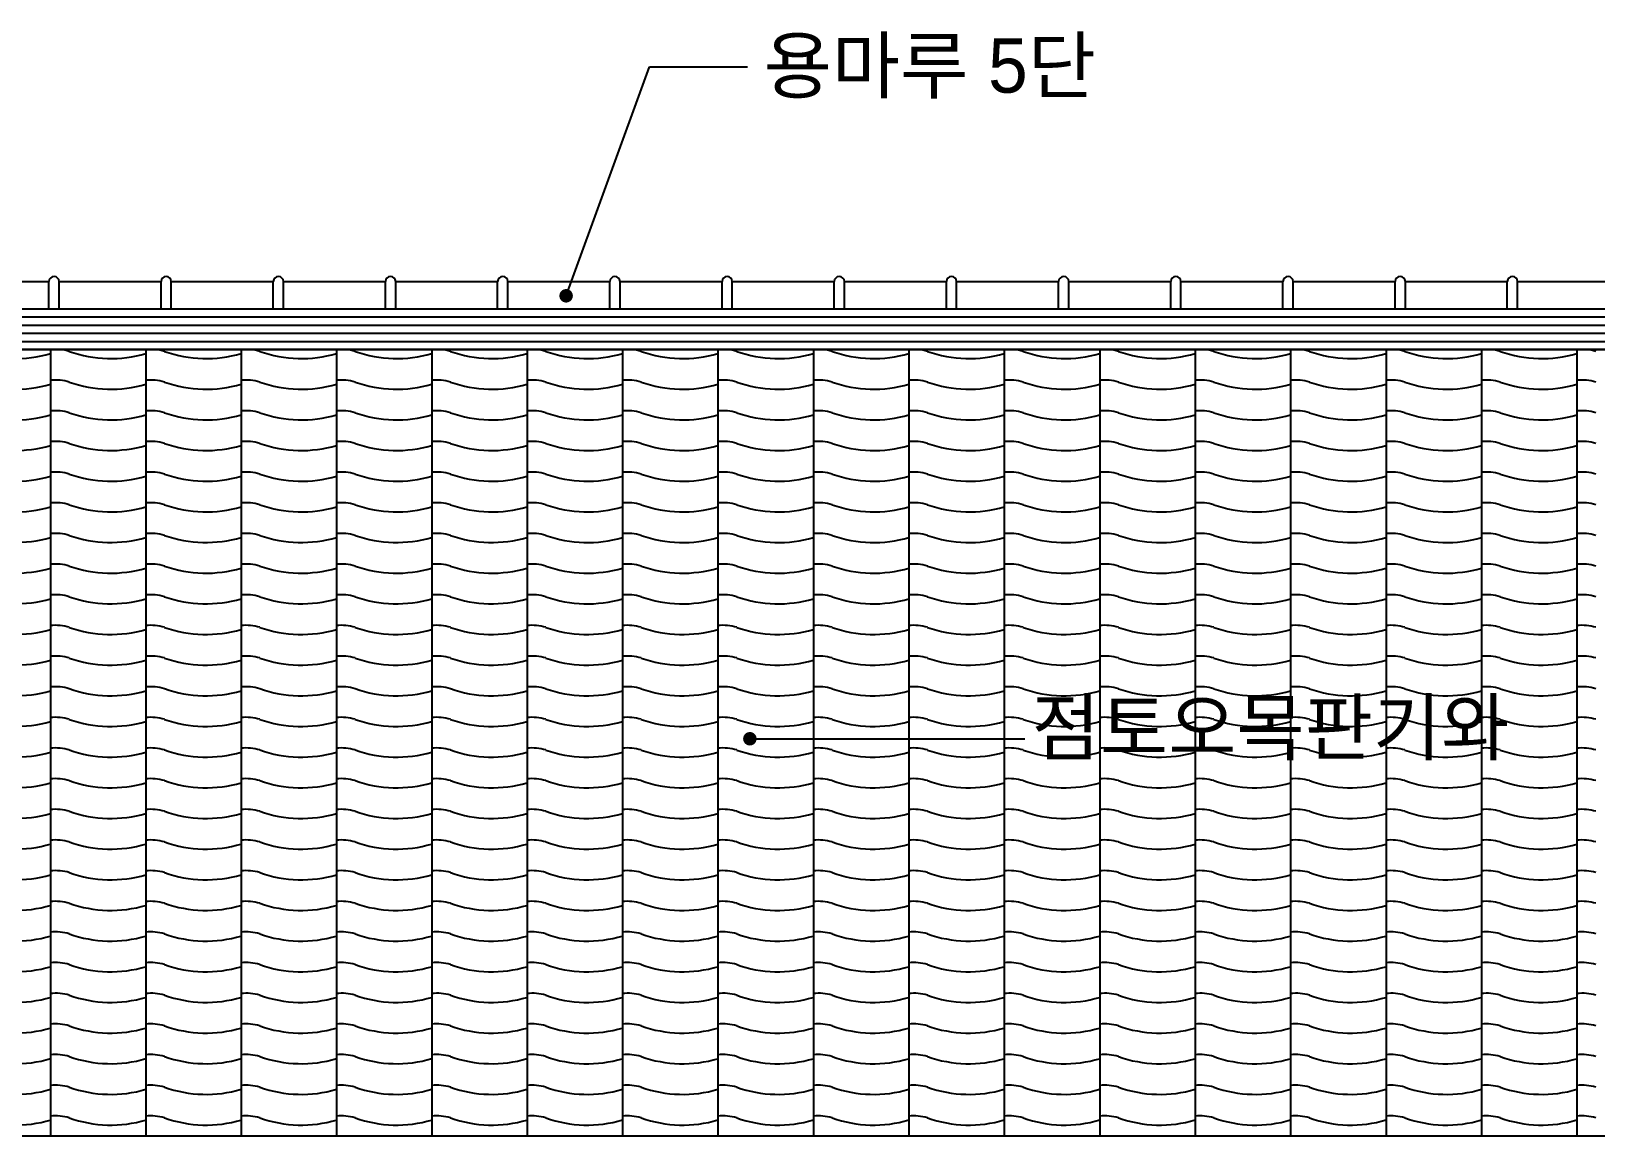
# Model space of a CAD drawing. Extents: x 177441 to 211081, y -129942 to -106182.
# Drawn here: x 191560 to 196162, y -115233 to -111985 of the extents above; entities that cross this region are included whole.
import ezdxf

# ---------------------------------------------------------------- set-up
doc = ezdxf.new("R2010")
doc.units = 0
doc.header["$LTSCALE"] = 50
doc.header["$MEASUREMENT"] = 0
for name, color, linetype in [('DIM', 7, 'CONTINUOUS'), ('ele-3', 6, 'CONTINUOUS'), ('HAT', 5, 'CONTINUOUS'), ('HATCH', 5, 'CONTINUOUS'), ('WALLI', 4, 'CONTINUOUS'), ('WID', 4, 'CONTINUOUS')]:
    doc.layers.add(name, color=color, linetype=linetype)
doc.styles.add('현창', font='HYWULM_0.TTF')

msp = doc.modelspace()

# ---------------------------------------------------------------- linework, layer by layer
at = {"layer": 'DIM'}
for p, q in [((193133.4, -112763.1), (193379, -112089.5)), ((193379, -112089.5), (193666.8, -112089.5)), ((193673.9, -114065.7), (194482.4, -114065.7))]:
    msp.add_line(p, q, dxfattribs=at)
at = {"layer": 'DIM', "const_width": 19.8}
for points in [[(193123.5, -112763.1, 1), (193143.3, -112763.1, 1)], [(193664, -114065.7, 1), (193683.8, -114065.7, 1)]]:
    msp.add_lwpolyline(points, format="xyb", close=True, dxfattribs=at)
at = {"layer": 'ele-3'}
for p, q in [((189077.6, -112825.4), (199549, -112825.4)), ((189080.6, -112849.4), (199546, -112849.4)), ((189086.4, -112873.4), (199540.2, -112873.4)), ((189092.4, -112897.4), (199534.2, -112897.4))]:
    msp.add_line(p, q, dxfattribs=at)
at = {"layer": 'HAT'}
for centre, radius, start, end in [((191513.6, -112582.1), 365.5, 250.5059, 286.387), ((191630.9, -113067.4), 146.7, 73.7335, 95.5336), ((191793.9, -112582.1), 365.5, 250.5059, 286.387), ((191911.2, -113067.4), 146.7, 73.7335, 95.5336), ((192074.3, -112582.1), 365.5, 250.5059, 286.387), ((192191.5, -113067.4), 146.7, 73.7335, 95.5336), ((192354.6, -112582.1), 365.5, 250.5059, 286.387), ((192471.8, -113067.4), 146.7, 73.7335, 95.5336), ((192634.9, -112582.1), 365.5, 250.5059, 286.387), ((192752.1, -113067.4), 146.7, 73.7335, 95.5336), ((192915.2, -112582.1), 365.5, 250.5059, 286.387), ((193032.4, -113067.4), 146.7, 73.7335, 95.5336), ((193195.7, -112580.6), 367, 250.5449, 286.3543), ((193313.2, -113067.4), 146.7, 73.7335, 95.5336), ((193476.5, -112580.6), 367, 250.5449, 286.3543), ((193594, -113067.4), 146.7, 73.7335, 95.5336), ((193757.3, -112580.6), 367, 250.5449, 286.3543), ((193874.7, -113067.4), 146.7, 73.7335, 95.5336), ((194038, -112580.6), 367, 250.5449, 286.3543), ((194155.5, -113067.4), 146.7, 73.7335, 95.5336), ((194318.8, -112580.6), 367, 250.5449, 286.3543), ((194436.3, -113067.4), 146.7, 73.7335, 95.5336), ((194599.6, -112580.6), 367, 250.5449, 286.3543), ((194717.1, -113067.4), 146.7, 73.7335, 95.5336), ((194880.4, -112580.6), 367, 250.5449, 286.3543), ((194997.8, -113067.4), 146.7, 73.7335, 95.5336), ((195161.1, -112580.6), 367, 250.5449, 286.3543), ((195278.6, -113067.4), 146.7, 73.7335, 95.5336), ((195441.9, -112580.6), 367, 250.5449, 286.3543), ((195559.4, -113067.4), 146.7, 73.7335, 95.5336), ((195722.7, -112580.6), 367, 250.5449, 286.3543), ((195840.1, -113067.4), 146.7, 73.7335, 95.5336), ((196003.4, -112580.6), 367, 250.5449, 286.3543), ((196120.9, -113067.4), 146.7, 73.7335, 95.5336), ((191513.6, -112672.2), 365.5, 250.5059, 286.387), ((191630.9, -113157.6), 146.7, 73.7335, 95.5336), ((191793.9, -112672.2), 365.5, 250.5059, 286.387), ((191911.2, -113157.6), 146.7, 73.7335, 95.5336), ((192074.3, -112672.2), 365.5, 250.5059, 286.387), ((192191.5, -113157.6), 146.7, 73.7335, 95.5336), ((192354.6, -112672.2), 365.5, 250.5059, 286.387), ((192471.8, -113157.6), 146.7, 73.7335, 95.5336), ((192634.9, -112672.2), 365.5, 250.5059, 286.387), ((192752.1, -113157.6), 146.7, 73.7335, 95.5336), ((192915.2, -112672.2), 365.5, 250.5059, 286.387), ((193032.4, -113157.6), 146.7, 73.7335, 95.5336), ((193195.7, -112670.8), 367, 250.5449, 286.3543), ((193313.2, -113157.6), 146.7, 73.7335, 95.5336), ((193476.5, -112670.8), 367, 250.5449, 286.3543), ((193594, -113157.6), 146.7, 73.7335, 95.5336), ((193757.3, -112670.8), 367, 250.5449, 286.3543), ((193874.7, -113157.6), 146.7, 73.7335, 95.5336), ((194038, -112670.8), 367, 250.5449, 286.3543), ((194155.5, -113157.6), 146.7, 73.7335, 95.5336), ((194318.8, -112670.8), 367, 250.5449, 286.3543), ((194436.3, -113157.6), 146.7, 73.7335, 95.5336), ((194599.6, -112670.8), 367, 250.5449, 286.3543), ((194717.1, -113157.6), 146.7, 73.7335, 95.5336), ((194880.4, -112670.8), 367, 250.5449, 286.3543), ((194997.8, -113157.6), 146.7, 73.7335, 95.5336), ((195161.1, -112670.8), 367, 250.5449, 286.3543), ((195278.6, -113157.6), 146.7, 73.7335, 95.5336), ((195441.9, -112670.8), 367, 250.5449, 286.3543), ((195559.4, -113157.6), 146.7, 73.7335, 95.5336), ((195722.7, -112670.8), 367, 250.5449, 286.3543), ((195840.1, -113157.6), 146.7, 73.7335, 95.5336), ((196003.4, -112670.8), 367, 250.5449, 286.3543), ((196120.9, -113157.6), 146.7, 73.7335, 95.5336), ((191513.6, -112762.4), 365.5, 250.5059, 286.387), ((191630.9, -113247.7), 146.7, 73.7335, 95.5336), ((191793.9, -112762.4), 365.5, 250.5059, 286.387), ((191911.2, -113247.7), 146.7, 73.7335, 95.5336), ((192074.3, -112762.4), 365.5, 250.5059, 286.387), ((192191.5, -113247.7), 146.7, 73.7335, 95.5336), ((192354.6, -112762.4), 365.5, 250.5059, 286.387), ((192471.8, -113247.7), 146.7, 73.7335, 95.5336), ((192634.9, -112762.4), 365.5, 250.5059, 286.387), ((192752.1, -113247.7), 146.7, 73.7335, 95.5336), ((192915.2, -112762.4), 365.5, 250.5059, 286.387), ((193032.4, -113247.7), 146.7, 73.7335, 95.5336), ((193195.7, -112760.9), 367, 250.5449, 286.3543), ((193313.2, -113247.7), 146.7, 73.7335, 95.5336), ((193476.5, -112760.9), 367, 250.5449, 286.3543), ((193594, -113247.7), 146.7, 73.7335, 95.5336), ((193757.3, -112760.9), 367, 250.5449, 286.3543), ((193874.7, -113247.7), 146.7, 73.7335, 95.5336), ((194038, -112760.9), 367, 250.5449, 286.3543), ((194155.5, -113247.7), 146.7, 73.7335, 95.5336), ((194318.8, -112760.9), 367, 250.5449, 286.3543), ((194436.3, -113247.7), 146.7, 73.7335, 95.5336), ((194599.6, -112760.9), 367, 250.5449, 286.3543), ((194717.1, -113247.7), 146.7, 73.7335, 95.5336), ((194880.4, -112760.9), 367, 250.5449, 286.3543), ((194997.8, -113247.7), 146.7, 73.7335, 95.5336), ((195161.1, -112760.9), 367, 250.5449, 286.3543), ((195278.6, -113247.7), 146.7, 73.7335, 95.5336), ((195441.9, -112760.9), 367, 250.5449, 286.3543), ((195559.4, -113247.7), 146.7, 73.7335, 95.5336), ((195722.7, -112760.9), 367, 250.5449, 286.3543), ((195840.1, -113247.7), 146.7, 73.7335, 95.5336), ((196003.4, -112760.9), 367, 250.5449, 286.3543), ((196120.9, -113247.7), 146.7, 73.7335, 95.5336), ((191513.6, -112852.5), 365.5, 250.5059, 286.387), ((191630.9, -113337.9), 146.7, 73.7335, 95.5336), ((191793.9, -112852.5), 365.5, 250.5059, 286.387), ((191911.2, -113337.9), 146.7, 73.7335, 95.5336), ((192074.3, -112852.5), 365.5, 250.5059, 286.387), ((192191.5, -113337.9), 146.7, 73.7335, 95.5336), ((192354.6, -112852.5), 365.5, 250.5059, 286.387), ((192471.8, -113337.9), 146.7, 73.7335, 95.5336), ((192634.9, -112852.5), 365.5, 250.5059, 286.387), ((192752.1, -113337.9), 146.7, 73.7335, 95.5336), ((192915.2, -112852.5), 365.5, 250.5059, 286.387), ((193032.4, -113337.9), 146.7, 73.7335, 95.5336), ((193195.7, -112851.1), 367, 250.5449, 286.3543), ((193313.2, -113337.9), 146.7, 73.7335, 95.5336), ((193476.5, -112851.1), 367, 250.5449, 286.3543), ((193594, -113337.9), 146.7, 73.7335, 95.5336), ((193757.3, -112851.1), 367, 250.5449, 286.3543), ((193874.7, -113337.9), 146.7, 73.7335, 95.5336), ((194038, -112851.1), 367, 250.5449, 286.3543), ((194155.5, -113337.9), 146.7, 73.7335, 95.5336), ((194318.8, -112851.1), 367, 250.5449, 286.3543), ((194436.3, -113337.9), 146.7, 73.7335, 95.5336), ((194599.6, -112851.1), 367, 250.5449, 286.3543), ((194717.1, -113337.9), 146.7, 73.7335, 95.5336), ((194880.4, -112851.1), 367, 250.5449, 286.3543), ((194997.8, -113337.9), 146.7, 73.7335, 95.5336), ((195161.1, -112851.1), 367, 250.5449, 286.3543), ((195278.6, -113337.9), 146.7, 73.7335, 95.5336), ((195441.9, -112851.1), 367, 250.5449, 286.3543), ((195559.4, -113337.9), 146.7, 73.7335, 95.5336), ((195722.7, -112851.1), 367, 250.5449, 286.3543), ((195840.1, -113337.9), 146.7, 73.7335, 95.5336), ((196003.4, -112851.1), 367, 250.5449, 286.3543), ((196120.9, -113337.9), 146.7, 73.7335, 95.5336), ((191513.6, -112942.7), 365.5, 250.5059, 286.387), ((191630.9, -113428), 146.7, 73.7335, 95.5336), ((191793.9, -112942.7), 365.5, 250.5059, 286.387), ((191911.2, -113428), 146.7, 73.7335, 95.5336), ((192074.3, -112942.7), 365.5, 250.5059, 286.387), ((192191.5, -113428), 146.7, 73.7335, 95.5336), ((192354.6, -112942.7), 365.5, 250.5059, 286.387), ((192471.8, -113428), 146.7, 73.7335, 95.5336), ((192634.9, -112942.7), 365.5, 250.5059, 286.387), ((192752.1, -113428), 146.7, 73.7335, 95.5336), ((192915.2, -112942.7), 365.5, 250.5059, 286.387), ((193032.4, -113428), 146.7, 73.7335, 95.5336), ((193195.7, -112941.2), 367, 250.5449, 286.3543), ((193313.2, -113428), 146.7, 73.7335, 95.5336), ((193476.5, -112941.2), 367, 250.5449, 286.3543), ((193594, -113428), 146.7, 73.7335, 95.5336), ((193757.3, -112941.2), 367, 250.5449, 286.3543), ((193874.7, -113428), 146.7, 73.7335, 95.5336), ((194038, -112941.2), 367, 250.5449, 286.3543), ((194155.5, -113428), 146.7, 73.7335, 95.5336), ((194318.8, -112941.2), 367, 250.5449, 286.3543), ((194436.3, -113428), 146.7, 73.7335, 95.5336), ((194599.6, -112941.2), 367, 250.5449, 286.3543), ((194717.1, -113428), 146.7, 73.7335, 95.5336), ((194880.4, -112941.2), 367, 250.5449, 286.3543), ((194997.8, -113428), 146.7, 73.7335, 95.5336), ((195161.1, -112941.2), 367, 250.5449, 286.3543), ((195278.6, -113428), 146.7, 73.7335, 95.5336), ((195441.9, -112941.2), 367, 250.5449, 286.3543), ((195559.4, -113428), 146.7, 73.7335, 95.5336), ((195722.7, -112941.2), 367, 250.5449, 286.3543), ((195840.1, -113428), 146.7, 73.7335, 95.5336), ((196003.4, -112941.2), 367, 250.5449, 286.3543), ((196120.9, -113428), 146.7, 73.7335, 95.5336), ((191513.6, -113032.9), 365.5, 250.5059, 286.387), ((191630.9, -113518.2), 146.7, 73.7335, 95.5336), ((191793.9, -113032.9), 365.5, 250.5059, 286.387), ((191911.2, -113518.2), 146.7, 73.7335, 95.5336), ((192074.3, -113032.9), 365.5, 250.5059, 286.387), ((192191.5, -113518.2), 146.7, 73.7335, 95.5336), ((192354.6, -113032.9), 365.5, 250.5059, 286.387), ((192471.8, -113518.2), 146.7, 73.7335, 95.5336), ((192634.9, -113032.9), 365.5, 250.5059, 286.387), ((192752.1, -113518.2), 146.7, 73.7335, 95.5336), ((192915.2, -113032.9), 365.5, 250.5059, 286.387), ((193032.4, -113518.2), 146.7, 73.7335, 95.5336), ((193195.7, -113031.4), 367, 250.5449, 286.3543), ((193313.2, -113518.2), 146.7, 73.7335, 95.5336), ((193476.5, -113031.4), 367, 250.5449, 286.3543), ((193594, -113518.2), 146.7, 73.7335, 95.5336), ((193757.3, -113031.4), 367, 250.5449, 286.3543), ((193874.7, -113518.2), 146.7, 73.7335, 95.5336), ((194038, -113031.4), 367, 250.5449, 286.3543), ((194155.5, -113518.2), 146.7, 73.7335, 95.5336), ((194318.8, -113031.4), 367, 250.5449, 286.3543), ((194436.3, -113518.2), 146.7, 73.7335, 95.5336), ((194599.6, -113031.4), 367, 250.5449, 286.3543), ((194717.1, -113518.2), 146.7, 73.7335, 95.5336), ((194880.4, -113031.4), 367, 250.5449, 286.3543), ((194997.8, -113518.2), 146.7, 73.7335, 95.5336), ((195161.1, -113031.4), 367, 250.5449, 286.3543), ((195278.6, -113518.2), 146.7, 73.7335, 95.5336), ((195441.9, -113031.4), 367, 250.5449, 286.3543), ((195559.4, -113518.2), 146.7, 73.7335, 95.5336), ((195722.7, -113031.4), 367, 250.5449, 286.3543), ((195840.1, -113518.2), 146.7, 73.7335, 95.5336), ((196003.4, -113031.4), 367, 250.5449, 286.3543), ((196120.9, -113518.2), 146.7, 73.7335, 95.5336), ((191513.6, -113123), 365.5, 250.5059, 286.387), ((191630.9, -113608.4), 146.7, 73.7335, 95.5336), ((191793.9, -113123), 365.5, 250.5059, 286.387), ((191911.2, -113608.4), 146.7, 73.7335, 95.5336), ((192074.3, -113123), 365.5, 250.5059, 286.387), ((192191.5, -113608.4), 146.7, 73.7335, 95.5336), ((192354.6, -113123), 365.5, 250.5059, 286.387), ((192471.8, -113608.4), 146.7, 73.7335, 95.5336), ((192634.9, -113123), 365.5, 250.5059, 286.387), ((192752.1, -113608.4), 146.7, 73.7335, 95.5336), ((192915.2, -113123), 365.5, 250.5059, 286.387), ((193032.4, -113608.4), 146.7, 73.7335, 95.5336), ((193195.7, -113121.6), 367, 250.5449, 286.3543), ((193313.2, -113608.4), 146.7, 73.7335, 95.5336), ((193476.5, -113121.6), 367, 250.5449, 286.3543), ((193594, -113608.4), 146.7, 73.7335, 95.5336), ((193757.3, -113121.6), 367, 250.5449, 286.3543), ((193874.7, -113608.4), 146.7, 73.7335, 95.5336), ((194038, -113121.6), 367, 250.5449, 286.3543), ((194155.5, -113608.4), 146.7, 73.7335, 95.5336), ((194318.8, -113121.6), 367, 250.5449, 286.3543), ((194436.3, -113608.4), 146.7, 73.7335, 95.5336), ((194599.6, -113121.6), 367, 250.5449, 286.3543), ((194717.1, -113608.4), 146.7, 73.7335, 95.5336), ((194880.4, -113121.6), 367, 250.5449, 286.3543), ((194997.8, -113608.4), 146.7, 73.7335, 95.5336), ((195161.1, -113121.6), 367, 250.5449, 286.3543), ((195278.6, -113608.4), 146.7, 73.7335, 95.5336), ((195441.9, -113121.6), 367, 250.5449, 286.3543), ((195559.4, -113608.4), 146.7, 73.7335, 95.5336), ((195722.7, -113121.6), 367, 250.5449, 286.3543), ((195840.1, -113608.4), 146.7, 73.7335, 95.5336), ((196003.4, -113121.6), 367, 250.5449, 286.3543), ((196120.9, -113608.4), 146.7, 73.7335, 95.5336), ((191513.6, -113213.2), 365.5, 250.5059, 286.387), ((191630.9, -113698.5), 146.7, 73.7335, 95.5336), ((191793.9, -113213.2), 365.5, 250.5059, 286.387), ((191911.2, -113698.5), 146.7, 73.7335, 95.5336), ((192074.3, -113213.2), 365.5, 250.5059, 286.387), ((192191.5, -113698.5), 146.7, 73.7335, 95.5336), ((192354.6, -113213.2), 365.5, 250.5059, 286.387), ((192471.8, -113698.5), 146.7, 73.7335, 95.5336), ((192634.9, -113213.2), 365.5, 250.5059, 286.387), ((192752.1, -113698.5), 146.7, 73.7335, 95.5336), ((192915.2, -113213.2), 365.5, 250.5059, 286.387), ((193032.4, -113698.5), 146.7, 73.7335, 95.5336), ((193195.7, -113211.7), 367, 250.5449, 286.3543), ((193313.2, -113698.5), 146.7, 73.7335, 95.5336), ((193476.5, -113211.7), 367, 250.5449, 286.3543), ((193594, -113698.5), 146.7, 73.7335, 95.5336), ((193757.3, -113211.7), 367, 250.5449, 286.3543), ((193874.7, -113698.5), 146.7, 73.7335, 95.5336), ((194038, -113211.7), 367, 250.5449, 286.3543), ((194155.5, -113698.5), 146.7, 73.7335, 95.5336), ((194318.8, -113211.7), 367, 250.5449, 286.3543), ((194436.3, -113698.5), 146.7, 73.7335, 95.5336), ((194599.6, -113211.7), 367, 250.5449, 286.3543), ((194717.1, -113698.5), 146.7, 73.7335, 95.5336), ((194880.4, -113211.7), 367, 250.5449, 286.3543), ((194997.8, -113698.5), 146.7, 73.7335, 95.5336), ((195161.1, -113211.7), 367, 250.5449, 286.3543), ((195278.6, -113698.5), 146.7, 73.7335, 95.5336), ((195441.9, -113211.7), 367, 250.5449, 286.3543), ((195559.4, -113698.5), 146.7, 73.7335, 95.5336), ((195722.7, -113211.7), 367, 250.5449, 286.3543), ((195840.1, -113698.5), 146.7, 73.7335, 95.5336), ((196003.4, -113211.7), 367, 250.5449, 286.3543), ((196120.9, -113698.5), 146.7, 73.7335, 95.5336), ((191513.6, -113303.3), 365.5, 250.5059, 286.387), ((191630.9, -113788.7), 146.7, 73.7335, 95.5336), ((191793.9, -113303.3), 365.5, 250.5059, 286.387), ((191911.2, -113788.7), 146.7, 73.7335, 95.5336), ((192074.3, -113303.3), 365.5, 250.5059, 286.387), ((192191.5, -113788.7), 146.7, 73.7335, 95.5336), ((192354.6, -113303.3), 365.5, 250.5059, 286.387), ((192471.8, -113788.7), 146.7, 73.7335, 95.5336), ((192634.9, -113303.3), 365.5, 250.5059, 286.387), ((192752.1, -113788.7), 146.7, 73.7335, 95.5336), ((192915.2, -113303.3), 365.5, 250.5059, 286.387), ((193032.4, -113788.7), 146.7, 73.7335, 95.5336), ((193195.7, -113301.9), 367, 250.5449, 286.3543), ((193313.2, -113788.7), 146.7, 73.7335, 95.5336), ((193476.5, -113301.9), 367, 250.5449, 286.3543), ((193594, -113788.7), 146.7, 73.7335, 95.5336), ((193757.3, -113301.9), 367, 250.5449, 286.3543), ((193874.7, -113788.7), 146.7, 73.7335, 95.5336), ((194038, -113301.9), 367, 250.5449, 286.3543), ((194155.5, -113788.7), 146.7, 73.7335, 95.5336), ((194318.8, -113301.9), 367, 250.5449, 286.3543), ((194436.3, -113788.7), 146.7, 73.7335, 95.5336), ((194599.6, -113301.9), 367, 250.5449, 286.3543), ((194717.1, -113788.7), 146.7, 73.7335, 95.5336), ((194880.4, -113301.9), 367, 250.5449, 286.3543), ((194997.8, -113788.7), 146.7, 73.7335, 95.5336), ((195161.1, -113301.9), 367, 250.5449, 286.3543), ((195278.6, -113788.7), 146.7, 73.7335, 95.5336), ((195441.9, -113301.9), 367, 250.5449, 286.3543), ((195559.4, -113788.7), 146.7, 73.7335, 95.5336), ((195722.7, -113301.9), 367, 250.5449, 286.3543), ((195840.1, -113788.7), 146.7, 73.7335, 95.5336), ((196003.4, -113301.9), 367, 250.5449, 286.3543), ((196120.9, -113788.7), 146.7, 73.7335, 95.5336), ((191513.6, -113393.5), 365.5, 250.5059, 286.387), ((191630.9, -113878.8), 146.7, 73.7335, 95.5336), ((191793.9, -113393.5), 365.5, 250.5059, 286.387), ((191911.2, -113878.8), 146.7, 73.7335, 95.5336), ((192074.3, -113393.5), 365.5, 250.5059, 286.387), ((192191.5, -113878.8), 146.7, 73.7335, 95.5336), ((192354.6, -113393.5), 365.5, 250.5059, 286.387), ((192471.8, -113878.8), 146.7, 73.7335, 95.5336), ((192634.9, -113393.5), 365.5, 250.5059, 286.387), ((192752.1, -113878.8), 146.7, 73.7335, 95.5336), ((192915.2, -113393.5), 365.5, 250.5059, 286.387), ((193032.4, -113878.8), 146.7, 73.7335, 95.5336), ((193195.7, -113392), 367, 250.5449, 286.3543), ((193313.2, -113878.8), 146.7, 73.7335, 95.5336), ((193476.5, -113392), 367, 250.5449, 286.3543), ((193594, -113878.8), 146.7, 73.7335, 95.5336), ((193757.3, -113392), 367, 250.5449, 286.3543), ((193874.7, -113878.8), 146.7, 73.7335, 95.5336), ((194038, -113392), 367, 250.5449, 286.3543), ((194155.5, -113878.8), 146.7, 73.7335, 95.5336), ((194318.8, -113392), 367, 250.5449, 286.3543), ((194436.3, -113878.8), 146.7, 73.7335, 95.5336), ((194599.6, -113392), 367, 250.5449, 286.3543), ((194717.1, -113878.8), 146.7, 73.7335, 95.5336), ((194880.4, -113392), 367, 250.5449, 286.3543), ((194997.8, -113878.8), 146.7, 73.7335, 95.5336), ((195161.1, -113392), 367, 250.5449, 286.3543), ((195278.6, -113878.8), 146.7, 73.7335, 95.5336), ((195441.9, -113392), 367, 250.5449, 286.3543), ((195559.4, -113878.8), 146.7, 73.7335, 95.5336), ((195722.7, -113392), 367, 250.5449, 286.3543), ((195840.1, -113878.8), 146.7, 73.7335, 95.5336), ((196003.4, -113392), 367, 250.5449, 286.3543), ((196120.9, -113878.8), 146.7, 73.7335, 95.5336), ((191513.6, -113483.7), 365.5, 250.5059, 286.387), ((191630.9, -113969), 146.7, 73.7335, 95.5336), ((191793.9, -113483.7), 365.5, 250.5059, 286.387), ((191911.2, -113969), 146.7, 73.7335, 95.5336), ((192074.3, -113483.7), 365.5, 250.5059, 286.387), ((192191.5, -113969), 146.7, 73.7335, 95.5336), ((192354.6, -113483.7), 365.5, 250.5059, 286.387), ((192471.8, -113969), 146.7, 73.7335, 95.5336), ((192634.9, -113483.7), 365.5, 250.5059, 286.387), ((192752.1, -113969), 146.7, 73.7335, 95.5336), ((192915.2, -113483.7), 365.5, 250.5059, 286.387), ((193032.4, -113969), 146.7, 73.7335, 95.5336), ((193195.7, -113482.2), 367, 250.5449, 286.3543), ((193313.2, -113969), 146.7, 73.7335, 95.5336), ((193476.5, -113482.2), 367, 250.5449, 286.3543), ((193594, -113969), 146.7, 73.7335, 95.5336), ((193757.3, -113482.2), 367, 250.5449, 286.3543), ((193874.7, -113969), 146.7, 73.7335, 95.5336), ((194038, -113482.2), 367, 250.5449, 286.3543), ((194155.5, -113969), 146.7, 73.7335, 95.5336), ((194318.8, -113482.2), 367, 250.5449, 286.3543), ((194436.3, -113969), 146.7, 73.7335, 95.5336), ((194599.6, -113482.2), 367, 250.5449, 286.3543), ((194717.1, -113969), 146.7, 73.7335, 95.5336), ((194880.4, -113482.2), 367, 250.5449, 286.3543), ((194997.8, -113969), 146.7, 73.7335, 95.5336), ((195161.1, -113482.2), 367, 250.5449, 286.3543), ((195278.6, -113969), 146.7, 73.7335, 95.5336), ((195441.9, -113482.2), 367, 250.5449, 286.3543), ((195559.4, -113969), 146.7, 73.7335, 95.5336), ((195722.7, -113482.2), 367, 250.5449, 286.3543), ((195840.1, -113969), 146.7, 73.7335, 95.5336), ((196003.4, -113482.2), 367, 250.5449, 286.3543), ((196120.9, -113969), 146.7, 73.7335, 95.5336), ((191513.6, -113573.8), 365.5, 250.5059, 286.387), ((191630.9, -114059.2), 146.7, 73.7335, 95.5336), ((191793.9, -113573.8), 365.5, 250.5059, 286.387), ((191911.2, -114059.2), 146.7, 73.7335, 95.5336), ((192074.3, -113573.8), 365.5, 250.5059, 286.387), ((192191.5, -114059.2), 146.7, 73.7335, 95.5336), ((192354.6, -113573.8), 365.5, 250.5059, 286.387), ((192471.8, -114059.2), 146.7, 73.7335, 95.5336), ((192634.9, -113573.8), 365.5, 250.5059, 286.387), ((192752.1, -114059.2), 146.7, 73.7335, 95.5336), ((192915.2, -113573.8), 365.5, 250.5059, 286.387), ((193032.4, -114059.2), 146.7, 73.7335, 95.5336), ((193195.7, -113572.4), 367, 250.5449, 286.3543), ((193313.2, -114059.2), 146.7, 73.7335, 95.5336), ((193476.5, -113572.4), 367, 250.5449, 286.3543), ((193594, -114059.2), 146.7, 73.7335, 95.5336), ((193757.3, -113572.4), 367, 250.5449, 286.3543), ((193874.7, -114059.2), 146.7, 73.7335, 95.5336), ((194038, -113572.4), 367, 250.5449, 286.3543), ((194155.5, -114059.2), 146.7, 73.7335, 95.5336), ((194318.8, -113572.4), 367, 250.5449, 286.3543), ((194436.3, -114059.2), 146.7, 73.7335, 95.5336), ((194599.6, -113572.4), 367, 250.5449, 286.3543), ((194717.1, -114059.2), 146.7, 73.7335, 95.5336), ((194880.4, -113572.4), 367, 250.5449, 286.3543), ((194997.8, -114059.2), 146.7, 73.7335, 95.5336), ((195161.1, -113572.4), 367, 250.5449, 286.3543), ((195278.6, -114059.2), 146.7, 73.7335, 95.5336), ((195441.9, -113572.4), 367, 250.5449, 286.3543), ((195559.4, -114059.2), 146.7, 73.7335, 95.5336), ((195722.7, -113572.4), 367, 250.5449, 286.3543), ((195840.1, -114059.2), 146.7, 73.7335, 95.5336), ((196003.4, -113572.4), 367, 250.5449, 286.3543), ((196120.9, -114059.2), 146.7, 73.7335, 95.5336), ((191513.6, -113664), 365.5, 250.5059, 286.387), ((191630.9, -114149.3), 146.7, 73.7335, 95.5336), ((191793.9, -113664), 365.5, 250.5059, 286.387), ((191911.2, -114149.3), 146.7, 73.7335, 95.5336), ((192074.3, -113664), 365.5, 250.5059, 286.387), ((192191.5, -114149.3), 146.7, 73.7335, 95.5336), ((192354.6, -113664), 365.5, 250.5059, 286.387), ((192471.8, -114149.3), 146.7, 73.7335, 95.5336), ((192634.9, -113664), 365.5, 250.5059, 286.387), ((192752.1, -114149.3), 146.7, 73.7335, 95.5336), ((192915.2, -113664), 365.5, 250.5059, 286.387), ((193032.4, -114149.3), 146.7, 73.7335, 95.5336), ((193195.7, -113662.5), 367, 250.5449, 286.3543), ((193313.2, -114149.3), 146.7, 73.7335, 95.5336), ((193476.5, -113662.5), 367, 250.5449, 286.3543), ((193594, -114149.3), 146.7, 73.7335, 95.5336), ((193757.3, -113662.5), 367, 250.5449, 286.3543), ((193874.7, -114149.3), 146.7, 73.7335, 95.5336), ((194038, -113662.5), 367, 250.5449, 286.3543), ((194155.5, -114149.3), 146.7, 73.7335, 95.5336), ((194318.8, -113662.5), 367, 250.5449, 286.3543), ((194436.3, -114149.3), 146.7, 73.7335, 95.5336), ((194599.6, -113662.5), 367, 250.5449, 286.3543), ((194717.1, -114149.3), 146.7, 73.7335, 95.5336), ((194880.4, -113662.5), 367, 250.5449, 286.3543), ((194997.8, -114149.3), 146.7, 73.7335, 95.5336), ((195161.1, -113662.5), 367, 250.5449, 286.3543), ((195278.6, -114149.3), 146.7, 73.7335, 95.5336), ((195441.9, -113662.5), 367, 250.5449, 286.3543), ((195559.4, -114149.3), 146.7, 73.7335, 95.5336), ((195722.7, -113662.5), 367, 250.5449, 286.3543), ((195840.1, -114149.3), 146.7, 73.7335, 95.5336), ((196003.4, -113662.5), 367, 250.5449, 286.3543), ((196120.9, -114149.3), 146.7, 73.7335, 95.5336), ((191513.6, -113754.1), 365.5, 250.5059, 286.387), ((191630.9, -114239.5), 146.7, 73.7335, 95.5336), ((191793.9, -113754.1), 365.5, 250.5059, 286.387), ((191911.2, -114239.5), 146.7, 73.7335, 95.5336), ((192074.3, -113754.1), 365.5, 250.5059, 286.387), ((192191.5, -114239.5), 146.7, 73.7335, 95.5336), ((192354.6, -113754.1), 365.5, 250.5059, 286.387), ((192471.8, -114239.5), 146.7, 73.7335, 95.5336), ((192634.9, -113754.1), 365.5, 250.5059, 286.387), ((192752.1, -114239.5), 146.7, 73.7335, 95.5336), ((192915.2, -113754.1), 365.5, 250.5059, 286.387), ((193032.4, -114239.5), 146.7, 73.7335, 95.5336), ((193195.7, -113752.7), 367, 250.5449, 286.3543), ((193313.2, -114239.5), 146.7, 73.7335, 95.5336), ((193476.5, -113752.7), 367, 250.5449, 286.3543), ((193594, -114239.5), 146.7, 73.7335, 95.5336), ((193757.3, -113752.7), 367, 250.5449, 286.3543), ((193874.7, -114239.5), 146.7, 73.7335, 95.5336), ((194038, -113752.7), 367, 250.5449, 286.3543), ((194155.5, -114239.5), 146.7, 73.7335, 95.5336), ((194318.8, -113752.7), 367, 250.5449, 286.3543), ((194436.3, -114239.5), 146.7, 73.7335, 95.5336), ((194599.6, -113752.7), 367, 250.5449, 286.3543), ((194717.1, -114239.5), 146.7, 73.7335, 95.5336), ((194880.4, -113752.7), 367, 250.5449, 286.3543), ((194997.8, -114239.5), 146.7, 73.7335, 95.5336), ((195161.1, -113752.7), 367, 250.5449, 286.3543), ((195278.6, -114239.5), 146.7, 73.7335, 95.5336), ((195441.9, -113752.7), 367, 250.5449, 286.3543), ((195559.4, -114239.5), 146.7, 73.7335, 95.5336), ((195722.7, -113752.7), 367, 250.5449, 286.3543), ((195840.1, -114239.5), 146.7, 73.7335, 95.5336), ((196003.4, -113752.7), 367, 250.5449, 286.3543), ((196120.9, -114239.5), 146.7, 73.7335, 95.5336), ((191513.6, -113844.3), 365.5, 250.5059, 286.387), ((191630.9, -114329.6), 146.7, 73.7335, 95.5336), ((191793.9, -113844.3), 365.5, 250.5059, 286.387), ((191911.2, -114329.6), 146.7, 73.7335, 95.5336), ((192074.3, -113844.3), 365.5, 250.5059, 286.387), ((192191.5, -114329.6), 146.7, 73.7335, 95.5336), ((192354.6, -113844.3), 365.5, 250.5059, 286.387), ((192471.8, -114329.6), 146.7, 73.7335, 95.5336), ((192634.9, -113844.3), 365.5, 250.5059, 286.387), ((192752.1, -114329.6), 146.7, 73.7335, 95.5336), ((192915.2, -113844.3), 365.5, 250.5059, 286.387), ((193032.4, -114329.6), 146.7, 73.7335, 95.5336), ((193195.7, -113842.8), 367, 250.5449, 286.3543), ((193313.2, -114329.6), 146.7, 73.7335, 95.5336), ((193476.5, -113842.8), 367, 250.5449, 286.3543), ((193594, -114329.6), 146.7, 73.7335, 95.5336), ((193757.3, -113842.8), 367, 250.5449, 286.3543), ((193874.7, -114329.6), 146.7, 73.7335, 95.5336), ((194038, -113842.8), 367, 250.5449, 286.3543), ((194155.5, -114329.6), 146.7, 73.7335, 95.5336), ((194318.8, -113842.8), 367, 250.5449, 286.3543), ((194436.3, -114329.6), 146.7, 73.7335, 95.5336), ((194599.6, -113842.8), 367, 250.5449, 286.3543), ((194717.1, -114329.6), 146.7, 73.7335, 95.5336), ((194880.4, -113842.8), 367, 250.5449, 286.3543), ((194997.8, -114329.6), 146.7, 73.7335, 95.5336), ((195161.1, -113842.8), 367, 250.5449, 286.3543), ((195278.6, -114329.6), 146.7, 73.7335, 95.5336), ((195441.9, -113842.8), 367, 250.5449, 286.3543), ((195559.4, -114329.6), 146.7, 73.7335, 95.5336), ((195722.7, -113842.8), 367, 250.5449, 286.3543), ((195840.1, -114329.6), 146.7, 73.7335, 95.5336), ((196003.4, -113842.8), 367, 250.5449, 286.3543), ((196120.9, -114329.6), 146.7, 73.7335, 95.5336), ((191513.6, -113934.5), 365.5, 250.5059, 286.387), ((191630.9, -114419.8), 146.7, 73.7335, 95.5336), ((191793.9, -113934.5), 365.5, 250.5059, 286.387), ((191911.2, -114419.8), 146.7, 73.7335, 95.5336), ((192074.3, -113934.5), 365.5, 250.5059, 286.387), ((192191.5, -114419.8), 146.7, 73.7335, 95.5336), ((192354.6, -113934.5), 365.5, 250.5059, 286.387), ((192471.8, -114419.8), 146.7, 73.7335, 95.5336), ((192634.9, -113934.5), 365.5, 250.5059, 286.387), ((192752.1, -114419.8), 146.7, 73.7335, 95.5336), ((192915.2, -113934.5), 365.5, 250.5059, 286.387), ((193032.4, -114419.8), 146.7, 73.7335, 95.5336), ((193195.7, -113933), 367, 250.5449, 286.3543), ((193313.2, -114419.8), 146.7, 73.7335, 95.5336), ((193476.5, -113933), 367, 250.5449, 286.3543), ((193594, -114419.8), 146.7, 73.7335, 95.5336), ((193757.3, -113933), 367, 250.5449, 286.3543), ((193874.7, -114419.8), 146.7, 73.7335, 95.5336), ((194038, -113933), 367, 250.5449, 286.3543), ((194155.5, -114419.8), 146.7, 73.7335, 95.5336), ((194318.8, -113933), 367, 250.5449, 286.3543), ((194436.3, -114419.8), 146.7, 73.7335, 95.5336), ((194599.6, -113933), 367, 250.5449, 286.3543), ((194717.1, -114419.8), 146.7, 73.7335, 95.5336), ((194880.4, -113933), 367, 250.5449, 286.3543), ((194997.8, -114419.8), 146.7, 73.7335, 95.5336), ((195161.1, -113933), 367, 250.5449, 286.3543), ((195278.6, -114419.8), 146.7, 73.7335, 95.5336), ((195441.9, -113933), 367, 250.5449, 286.3543), ((195559.4, -114419.8), 146.7, 73.7335, 95.5336), ((195722.7, -113933), 367, 250.5449, 286.3543), ((195840.1, -114419.8), 146.7, 73.7335, 95.5336), ((196003.4, -113933), 367, 250.5449, 286.3543), ((196120.9, -114419.8), 146.7, 73.7335, 95.5336), ((191513.6, -114024.6), 365.5, 250.5059, 286.387), ((191630.9, -114510), 146.7, 73.7335, 95.5336), ((191793.9, -114024.6), 365.5, 250.5059, 286.387), ((191911.2, -114510), 146.7, 73.7335, 95.5336), ((192074.3, -114024.6), 365.5, 250.5059, 286.387), ((192191.5, -114510), 146.7, 73.7335, 95.5336), ((192354.6, -114024.6), 365.5, 250.5059, 286.387), ((192471.8, -114510), 146.7, 73.7335, 95.5336), ((192634.9, -114024.6), 365.5, 250.5059, 286.387), ((192752.1, -114510), 146.7, 73.7335, 95.5336), ((192915.2, -114024.6), 365.5, 250.5059, 286.387), ((193032.4, -114510), 146.7, 73.7335, 95.5336), ((193195.7, -114023.2), 367, 250.5449, 286.3543), ((193313.2, -114510), 146.7, 73.7335, 95.5336), ((193476.5, -114023.2), 367, 250.5449, 286.3543), ((193594, -114510), 146.7, 73.7335, 95.5336), ((193757.3, -114023.2), 367, 250.5449, 286.3543), ((193874.7, -114510), 146.7, 73.7335, 95.5336), ((194038, -114023.2), 367, 250.5449, 286.3543), ((194155.5, -114510), 146.7, 73.7335, 95.5336), ((194318.8, -114023.2), 367, 250.5449, 286.3543), ((194436.3, -114510), 146.7, 73.7335, 95.5336), ((194599.6, -114023.2), 367, 250.5449, 286.3543), ((194717.1, -114510), 146.7, 73.7335, 95.5336), ((194880.4, -114023.2), 367, 250.5449, 286.3543), ((194997.8, -114510), 146.7, 73.7335, 95.5336), ((195161.1, -114023.2), 367, 250.5449, 286.3543), ((195278.6, -114510), 146.7, 73.7335, 95.5336), ((195441.9, -114023.2), 367, 250.5449, 286.3543), ((195559.4, -114510), 146.7, 73.7335, 95.5336), ((195722.7, -114023.2), 367, 250.5449, 286.3543), ((195840.1, -114510), 146.7, 73.7335, 95.5336), ((196003.4, -114023.2), 367, 250.5449, 286.3543), ((196120.9, -114510), 146.7, 73.7335, 95.5336), ((191513.6, -114114.8), 365.5, 250.5059, 286.387), ((191630.9, -114600.1), 146.7, 73.7335, 95.5336), ((191793.9, -114114.8), 365.5, 250.5059, 286.387), ((191911.2, -114600.1), 146.7, 73.7335, 95.5336), ((192074.3, -114114.8), 365.5, 250.5059, 286.387), ((192191.5, -114600.1), 146.7, 73.7335, 95.5336), ((192354.6, -114114.8), 365.5, 250.5059, 286.387), ((192471.8, -114600.1), 146.7, 73.7335, 95.5336), ((192634.9, -114114.8), 365.5, 250.5059, 286.387), ((192752.1, -114600.1), 146.7, 73.7335, 95.5336), ((192915.2, -114114.8), 365.5, 250.5059, 286.387), ((193032.4, -114600.1), 146.7, 73.7335, 95.5336), ((193195.7, -114113.3), 367, 250.5449, 286.3543), ((193313.2, -114600.1), 146.7, 73.7335, 95.5336), ((193476.5, -114113.3), 367, 250.5449, 286.3543), ((193594, -114600.1), 146.7, 73.7335, 95.5336), ((193757.3, -114113.3), 367, 250.5449, 286.3543), ((193874.7, -114600.1), 146.7, 73.7335, 95.5336), ((194038, -114113.3), 367, 250.5449, 286.3543), ((194155.5, -114600.1), 146.7, 73.7335, 95.5336), ((194318.8, -114113.3), 367, 250.5449, 286.3543), ((194436.3, -114600.1), 146.7, 73.7335, 95.5336), ((194599.6, -114113.3), 367, 250.5449, 286.3543), ((194717.1, -114600.1), 146.7, 73.7335, 95.5336), ((194880.4, -114113.3), 367, 250.5449, 286.3543), ((194997.8, -114600.1), 146.7, 73.7335, 95.5336), ((195161.1, -114113.3), 367, 250.5449, 286.3543), ((195278.6, -114600.1), 146.7, 73.7335, 95.5336), ((195441.9, -114113.3), 367, 250.5449, 286.3543), ((195559.4, -114600.1), 146.7, 73.7335, 95.5336), ((195722.7, -114113.3), 367, 250.5449, 286.3543), ((195840.1, -114600.1), 146.7, 73.7335, 95.5336), ((196003.4, -114113.3), 367, 250.5449, 286.3543), ((196120.9, -114600.1), 146.7, 73.7335, 95.5336), ((191513.6, -114204.9), 365.5, 250.5059, 286.387), ((191630.9, -114690.3), 146.7, 73.7335, 95.5336), ((191793.9, -114204.9), 365.5, 250.5059, 286.387), ((191911.2, -114690.3), 146.7, 73.7335, 95.5336), ((192074.3, -114204.9), 365.5, 250.5059, 286.387), ((192191.5, -114690.3), 146.7, 73.7335, 95.5336), ((192354.6, -114204.9), 365.5, 250.5059, 286.387), ((192471.8, -114690.3), 146.7, 73.7335, 95.5336), ((192634.9, -114204.9), 365.5, 250.5059, 286.387), ((192752.1, -114690.3), 146.7, 73.7335, 95.5336), ((192915.2, -114204.9), 365.5, 250.5059, 286.387), ((193032.4, -114690.3), 146.7, 73.7335, 95.5336), ((193195.7, -114203.5), 367, 250.5449, 286.3543), ((193313.2, -114690.3), 146.7, 73.7335, 95.5336), ((193476.5, -114203.5), 367, 250.5449, 286.3543), ((193594, -114690.3), 146.7, 73.7335, 95.5336), ((193757.3, -114203.5), 367, 250.5449, 286.3543), ((193874.7, -114690.3), 146.7, 73.7335, 95.5336), ((194038, -114203.5), 367, 250.5449, 286.3543), ((194155.5, -114690.3), 146.7, 73.7335, 95.5336), ((194318.8, -114203.5), 367, 250.5449, 286.3543), ((194436.3, -114690.3), 146.7, 73.7335, 95.5336), ((194599.6, -114203.5), 367, 250.5449, 286.3543), ((194717.1, -114690.3), 146.7, 73.7335, 95.5336), ((194880.4, -114203.5), 367, 250.5449, 286.3543), ((194997.8, -114690.3), 146.7, 73.7335, 95.5336), ((195161.1, -114203.5), 367, 250.5449, 286.3543), ((195278.6, -114690.3), 146.7, 73.7335, 95.5336), ((195441.9, -114203.5), 367, 250.5449, 286.3543), ((195559.4, -114690.3), 146.7, 73.7335, 95.5336), ((195722.7, -114203.5), 367, 250.5449, 286.3543), ((195840.1, -114690.3), 146.7, 73.7335, 95.5336), ((196003.4, -114203.5), 367, 250.5449, 286.3543), ((196120.9, -114690.3), 146.7, 73.7335, 95.5336), ((191513.6, -114295.1), 365.5, 250.5059, 286.387), ((191630.9, -114780.4), 146.7, 73.7335, 95.5336), ((191793.9, -114295.1), 365.5, 250.5059, 286.387), ((191911.2, -114780.4), 146.7, 73.7335, 95.5336), ((192074.3, -114295.1), 365.5, 250.5059, 286.387), ((192191.5, -114780.4), 146.7, 73.7335, 95.5336), ((192354.6, -114295.1), 365.5, 250.5059, 286.387), ((192471.8, -114780.4), 146.7, 73.7335, 95.5336), ((192634.9, -114295.1), 365.5, 250.5059, 286.387), ((192752.1, -114780.4), 146.7, 73.7335, 95.5336), ((192915.2, -114295.1), 365.5, 250.5059, 286.387), ((193032.4, -114780.4), 146.7, 73.7335, 95.5336), ((193195.7, -114293.6), 367, 250.5449, 286.3543), ((193313.2, -114780.4), 146.7, 73.7335, 95.5336), ((193476.5, -114293.6), 367, 250.5449, 286.3543), ((193594, -114780.4), 146.7, 73.7335, 95.5336), ((193757.3, -114293.6), 367, 250.5449, 286.3543), ((193874.7, -114780.4), 146.7, 73.7335, 95.5336), ((194038, -114293.6), 367, 250.5449, 286.3543), ((194155.5, -114780.4), 146.7, 73.7335, 95.5336), ((194318.8, -114293.6), 367, 250.5449, 286.3543), ((194436.3, -114780.4), 146.7, 73.7335, 95.5336), ((194599.6, -114293.6), 367, 250.5449, 286.3543), ((194717.1, -114780.4), 146.7, 73.7335, 95.5336), ((194880.4, -114293.6), 367, 250.5449, 286.3543), ((194997.8, -114780.4), 146.7, 73.7335, 95.5336), ((195161.1, -114293.6), 367, 250.5449, 286.3543), ((195278.6, -114780.4), 146.7, 73.7335, 95.5336), ((195441.9, -114293.6), 367, 250.5449, 286.3543), ((195559.4, -114780.4), 146.7, 73.7335, 95.5336), ((195722.7, -114293.6), 367, 250.5449, 286.3543), ((195840.1, -114780.4), 146.7, 73.7335, 95.5336), ((196003.4, -114293.6), 367, 250.5449, 286.3543), ((196120.9, -114780.4), 146.7, 73.7335, 95.5336), ((191630.9, -114870.6), 146.7, 73.7335, 95.5336), ((191911.2, -114870.6), 146.7, 73.7335, 95.5336), ((192191.5, -114870.6), 146.7, 73.7335, 95.5336), ((192471.8, -114870.6), 146.7, 73.7335, 95.5336), ((192752.1, -114870.6), 146.7, 73.7335, 95.5336), ((193032.4, -114870.6), 146.7, 73.7335, 95.5336), ((193313.2, -114870.6), 146.7, 73.7335, 95.5336), ((193594, -114870.6), 146.7, 73.7335, 95.5336), ((193874.7, -114870.6), 146.7, 73.7335, 95.5336), ((194155.5, -114870.6), 146.7, 73.7335, 95.5336), ((194436.3, -114870.6), 146.7, 73.7335, 95.5336), ((194717.1, -114870.6), 146.7, 73.7335, 95.5336), ((194997.8, -114870.6), 146.7, 73.7335, 95.5336), ((195278.6, -114870.6), 146.7, 73.7335, 95.5336), ((195559.4, -114870.6), 146.7, 73.7335, 95.5336), ((195840.1, -114870.6), 146.7, 73.7335, 95.5336), ((196120.9, -114870.6), 146.7, 73.7335, 95.5336), ((191513.6, -114385.3), 365.5, 250.5059, 286.387), ((191793.9, -114385.3), 365.5, 250.5059, 286.387), ((192074.3, -114385.3), 365.5, 250.5059, 286.387), ((192354.6, -114385.3), 365.5, 250.5059, 286.387), ((192634.9, -114385.3), 365.5, 250.5059, 286.387), ((192915.2, -114385.3), 365.5, 250.5059, 286.387), ((193195.7, -114383.8), 367, 250.5449, 286.3543), ((193476.5, -114383.8), 367, 250.5449, 286.3543), ((193757.3, -114383.8), 367, 250.5449, 286.3543), ((194038, -114383.8), 367, 250.5449, 286.3543), ((194318.8, -114383.8), 367, 250.5449, 286.3543), ((194599.6, -114383.8), 367, 250.5449, 286.3543), ((194880.4, -114383.8), 367, 250.5449, 286.3543), ((195161.1, -114383.8), 367, 250.5449, 286.3543), ((195441.9, -114383.8), 367, 250.5449, 286.3543), ((195722.7, -114383.8), 367, 250.5449, 286.3543), ((196003.4, -114383.8), 367, 250.5449, 286.3543), ((191630.9, -114960.8), 146.7, 73.7335, 95.5336), ((191911.2, -114960.8), 146.7, 73.7335, 95.5336), ((192191.5, -114960.8), 146.7, 73.7335, 95.5336), ((192471.8, -114960.8), 146.7, 73.7335, 95.5336), ((192752.1, -114960.8), 146.7, 73.7335, 95.5336), ((193032.4, -114960.8), 146.7, 73.7335, 95.5336), ((193313.2, -114960.8), 146.7, 73.7335, 95.5336), ((193594, -114960.8), 146.7, 73.7335, 95.5336), ((193874.7, -114960.8), 146.7, 73.7335, 95.5336), ((194155.5, -114960.8), 146.7, 73.7335, 95.5336), ((194436.3, -114960.8), 146.7, 73.7335, 95.5336), ((194717.1, -114960.8), 146.7, 73.7335, 95.5336), ((194997.8, -114960.8), 146.7, 73.7335, 95.5336), ((195278.6, -114960.8), 146.7, 73.7335, 95.5336), ((195559.4, -114960.8), 146.7, 73.7335, 95.5336), ((195840.1, -114960.8), 146.7, 73.7335, 95.5336), ((196120.9, -114960.8), 146.7, 73.7335, 95.5336), ((191513.6, -114475.4), 365.5, 250.5059, 286.387), ((191793.9, -114475.4), 365.5, 250.5059, 286.387), ((192074.3, -114475.4), 365.5, 250.5059, 286.387), ((192354.6, -114475.4), 365.5, 250.5059, 286.387), ((192634.9, -114475.4), 365.5, 250.5059, 286.387), ((192915.2, -114475.4), 365.5, 250.5059, 286.387), ((193195.7, -114474), 367, 250.5449, 286.3543), ((193476.5, -114474), 367, 250.5449, 286.3543), ((193757.3, -114474), 367, 250.5449, 286.3543), ((194038, -114474), 367, 250.5449, 286.3543), ((194318.8, -114474), 367, 250.5449, 286.3543), ((194599.6, -114474), 367, 250.5449, 286.3543), ((194880.4, -114474), 367, 250.5449, 286.3543), ((195161.1, -114474), 367, 250.5449, 286.3543), ((195441.9, -114474), 367, 250.5449, 286.3543), ((195722.7, -114474), 367, 250.5449, 286.3543), ((196003.4, -114474), 367, 250.5449, 286.3543), ((191630.9, -115050.9), 146.7, 73.7335, 95.5336), ((191911.2, -115050.9), 146.7, 73.7335, 95.5336), ((192191.5, -115050.9), 146.7, 73.7335, 95.5336), ((192471.8, -115050.9), 146.7, 73.7335, 95.5336), ((192752.1, -115050.9), 146.7, 73.7335, 95.5336), ((193032.4, -115050.9), 146.7, 73.7335, 95.5336), ((193313.2, -115050.9), 146.7, 73.7335, 95.5336), ((193594, -115050.9), 146.7, 73.7335, 95.5336), ((193874.7, -115050.9), 146.7, 73.7335, 95.5336), ((194155.5, -115050.9), 146.7, 73.7335, 95.5336), ((194436.3, -115050.9), 146.7, 73.7335, 95.5336), ((194717.1, -115050.9), 146.7, 73.7335, 95.5336), ((194997.8, -115050.9), 146.7, 73.7335, 95.5336), ((195278.6, -115050.9), 146.7, 73.7335, 95.5336), ((195559.4, -115050.9), 146.7, 73.7335, 95.5336), ((195840.1, -115050.9), 146.7, 73.7335, 95.5336), ((196120.9, -115050.9), 146.7, 73.7335, 95.5336), ((191513.6, -114565.6), 365.5, 250.5059, 286.387), ((191793.9, -114565.6), 365.5, 250.5059, 286.387), ((192074.3, -114565.6), 365.5, 250.5059, 286.387), ((192354.6, -114565.6), 365.5, 250.5059, 286.387), ((192634.9, -114565.6), 365.5, 250.5059, 286.387), ((192915.2, -114565.6), 365.5, 250.5059, 286.387), ((193195.7, -114564.1), 367, 250.5449, 286.3543), ((193476.5, -114564.1), 367, 250.5449, 286.3543), ((193757.3, -114564.1), 367, 250.5449, 286.3543), ((194038, -114564.1), 367, 250.5449, 286.3543), ((194318.8, -114564.1), 367, 250.5449, 286.3543), ((194599.6, -114564.1), 367, 250.5449, 286.3543), ((194880.4, -114564.1), 367, 250.5449, 286.3543), ((195161.1, -114564.1), 367, 250.5449, 286.3543), ((195441.9, -114564.1), 367, 250.5449, 286.3543), ((195722.7, -114564.1), 367, 250.5449, 286.3543), ((196003.4, -114564.1), 367, 250.5449, 286.3543), ((191630.9, -115141.1), 146.7, 73.7335, 95.5336), ((191911.2, -115141.1), 146.7, 73.7335, 95.5336), ((192191.5, -115141.1), 146.7, 73.7335, 95.5336), ((192471.8, -115141.1), 146.7, 73.7335, 95.5336), ((192752.1, -115141.1), 146.7, 73.7335, 95.5336), ((193032.4, -115141.1), 146.7, 73.7335, 95.5336), ((193313.2, -115141.1), 146.7, 73.7335, 95.5336), ((193594, -115141.1), 146.7, 73.7335, 95.5336), ((193874.7, -115141.1), 146.7, 73.7335, 95.5336), ((194155.5, -115141.1), 146.7, 73.7335, 95.5336), ((194436.3, -115141.1), 146.7, 73.7335, 95.5336), ((194717.1, -115141.1), 146.7, 73.7335, 95.5336), ((194997.8, -115141.1), 146.7, 73.7335, 95.5336), ((195278.6, -115141.1), 146.7, 73.7335, 95.5336), ((195559.4, -115141.1), 146.7, 73.7335, 95.5336), ((195840.1, -115141.1), 146.7, 73.7335, 95.5336), ((196120.9, -115141.1), 146.7, 73.7335, 95.5336), ((191513.6, -114655.7), 365.5, 250.5059, 286.387), ((191793.9, -114655.7), 365.5, 250.5059, 286.387), ((192074.3, -114655.7), 365.5, 250.5059, 286.387), ((192354.6, -114655.7), 365.5, 250.5059, 286.387), ((192634.9, -114655.7), 365.5, 250.5059, 286.387), ((192915.2, -114655.7), 365.5, 250.5059, 286.387), ((193195.7, -114654.3), 367, 250.5449, 286.3543), ((193476.5, -114654.3), 367, 250.5449, 286.3543), ((193757.3, -114654.3), 367, 250.5449, 286.3543), ((194038, -114654.3), 367, 250.5449, 286.3543), ((194318.8, -114654.3), 367, 250.5449, 286.3543), ((194599.6, -114654.3), 367, 250.5449, 286.3543), ((194880.4, -114654.3), 367, 250.5449, 286.3543), ((195161.1, -114654.3), 367, 250.5449, 286.3543), ((195441.9, -114654.3), 367, 250.5449, 286.3543), ((195722.7, -114654.3), 367, 250.5449, 286.3543), ((196003.4, -114654.3), 367, 250.5449, 286.3543), ((191513.6, -114745.9), 365.5, 250.5059, 286.387), ((191630.9, -115231.2), 146.7, 73.7335, 95.5336), ((191793.9, -114745.9), 365.5, 250.5059, 286.387), ((191911.2, -115231.2), 146.7, 73.7335, 95.5336), ((192074.3, -114745.9), 365.5, 250.5059, 286.387), ((192191.5, -115231.2), 146.7, 73.7335, 95.5336), ((192354.6, -114745.9), 365.5, 250.5059, 286.387), ((192471.8, -115231.2), 146.7, 73.7335, 95.5336), ((192634.9, -114745.9), 365.5, 250.5059, 286.387), ((192752.1, -115231.2), 146.7, 73.7335, 95.5336), ((192915.2, -114745.9), 365.5, 250.5059, 286.387), ((193032.4, -115231.2), 146.7, 73.7335, 95.5336), ((193195.7, -114744.4), 367, 250.5449, 286.3543), ((193313.2, -115231.2), 146.7, 73.7335, 95.5336), ((193476.5, -114744.4), 367, 250.5449, 286.3543), ((193594, -115231.2), 146.7, 73.7335, 95.5336), ((193757.3, -114744.4), 367, 250.5449, 286.3543), ((193874.7, -115231.2), 146.7, 73.7335, 95.5336), ((194038, -114744.4), 367, 250.5449, 286.3543), ((194155.5, -115231.2), 146.7, 73.7335, 95.5336), ((194318.8, -114744.4), 367, 250.5449, 286.3543), ((194436.3, -115231.2), 146.7, 73.7335, 95.5336), ((194599.6, -114744.4), 367, 250.5449, 286.3543), ((194717.1, -115231.2), 146.7, 73.7335, 95.5336), ((194880.4, -114744.4), 367, 250.5449, 286.3543), ((194997.8, -115231.2), 146.7, 73.7335, 95.5336), ((195161.1, -114744.4), 367, 250.5449, 286.3543), ((195278.6, -115231.2), 146.7, 73.7335, 95.5336), ((195441.9, -114744.4), 367, 250.5449, 286.3543), ((195559.4, -115231.2), 146.7, 73.7335, 95.5336), ((195722.7, -114744.4), 367, 250.5449, 286.3543), ((195840.1, -115231.2), 146.7, 73.7335, 95.5336), ((196003.4, -114744.4), 367, 250.5449, 286.3543), ((196120.9, -115231.2), 146.7, 73.7335, 95.5336), ((191513.6, -114836.1), 365.5, 250.5059, 286.387), ((191630.9, -115321.4), 146.7, 73.7335, 95.5336), ((191793.9, -114836.1), 365.5, 250.5059, 286.387), ((191911.2, -115321.4), 146.7, 73.7335, 95.5336), ((192074.3, -114836.1), 365.5, 250.5059, 286.387), ((192191.5, -115321.4), 146.7, 73.7335, 95.5336), ((192354.6, -114836.1), 365.5, 250.5059, 286.387), ((192471.8, -115321.4), 146.7, 73.7335, 95.5336), ((192634.9, -114836.1), 365.5, 250.5059, 286.387), ((192752.1, -115321.4), 146.7, 73.7335, 95.5336), ((192915.2, -114836.1), 365.5, 250.5059, 286.387), ((193032.4, -115321.4), 146.7, 73.7335, 95.5336), ((193195.7, -114834.6), 367, 250.5449, 286.3543), ((193313.2, -115321.4), 146.7, 73.7335, 95.5336), ((193476.5, -114834.6), 367, 250.5449, 286.3543), ((193594, -115321.4), 146.7, 73.7335, 95.5336), ((193757.3, -114834.6), 367, 250.5449, 286.3543), ((193874.7, -115321.4), 146.7, 73.7335, 95.5336), ((194038, -114834.6), 367, 250.5449, 286.3543), ((194155.5, -115321.4), 146.7, 73.7335, 95.5336), ((194318.8, -114834.6), 367, 250.5449, 286.3543), ((194436.3, -115321.4), 146.7, 73.7335, 95.5336), ((194599.6, -114834.6), 367, 250.5449, 286.3543), ((194717.1, -115321.4), 146.7, 73.7335, 95.5336), ((194880.4, -114834.6), 367, 250.5449, 286.3543), ((194997.8, -115321.4), 146.7, 73.7335, 95.5336), ((195161.1, -114834.6), 367, 250.5449, 286.3543), ((195278.6, -115321.4), 146.7, 73.7335, 95.5336), ((195441.9, -114834.6), 367, 250.5449, 286.3543), ((195559.4, -115321.4), 146.7, 73.7335, 95.5336), ((195722.7, -114834.6), 367, 250.5449, 286.3543), ((195840.1, -115321.4), 146.7, 73.7335, 95.5336), ((196003.4, -114834.6), 367, 250.5449, 286.3543), ((196120.9, -115321.4), 146.7, 73.7335, 95.5336)]:
    msp.add_arc(centre, radius, start, end, dxfattribs=at)
at = {"layer": 'HATCH'}
msp.add_line((184073.4, -115232.9), (204553.2, -115232.9), dxfattribs=at)
at = {"layer": 'WALLI'}
for p, q in [((191312, -112721.4), (191612, -112721.4)), ((191612, -112801.4), (191612, -112721.4)), ((191642, -112801.4), (191642, -112721.4)), ((191642, -112721.4), (191942, -112721.4)), ((191942, -112801.4), (191942, -112721.4)), ((191972, -112801.4), (191972, -112721.4)), ((191972, -112721.4), (192272, -112721.4)), ((192272, -112801.4), (192272, -112721.4)), ((192302, -112801.4), (192302, -112721.4)), ((192302, -112721.4), (192602, -112721.4)), ((192602, -112801.4), (192602, -112721.4)), ((192632, -112801.4), (192632, -112721.4)), ((192632, -112721.4), (192932, -112721.4)), ((192932, -112801.4), (192932, -112721.4)), ((192962, -112801.4), (192962, -112721.4)), ((192962, -112721.4), (193262, -112721.4)), ((193262, -112801.4), (193262, -112721.4)), ((193292, -112801.4), (193292, -112721.4)), ((193292, -112721.4), (193592, -112721.4)), ((193592, -112801.4), (193592, -112721.4)), ((193622, -112801.4), (193622, -112721.4)), ((193622, -112721.4), (193922, -112721.4)), ((193922, -112801.4), (193922, -112721.4)), ((193952, -112801.4), (193952, -112721.4)), ((193952, -112721.4), (194252, -112721.4)), ((194252, -112801.4), (194252, -112721.4)), ((194282, -112801.4), (194282, -112721.4)), ((194282, -112721.4), (194582, -112721.4)), ((194582, -112801.4), (194582, -112721.4)), ((194612, -112801.4), (194612, -112721.4)), ((194612, -112721.4), (194912, -112721.4)), ((194912, -112801.4), (194912, -112721.4)), ((194942, -112801.4), (194942, -112721.4)), ((194942, -112721.4), (195242, -112721.4)), ((195242, -112801.4), (195242, -112721.4)), ((195272, -112801.4), (195272, -112721.4)), ((195272, -112721.4), (195572, -112721.4)), ((195572, -112801.4), (195572, -112721.4)), ((195602, -112801.4), (195602, -112721.4)), ((195602, -112721.4), (195902, -112721.4)), ((195902, -112801.4), (195902, -112721.4)), ((195932, -112801.4), (195932, -112721.4)), ((195932, -112721.4), (196232, -112721.4)), ((189059.4, -112801.4), (199567.2, -112801.4)), ((189098.3, -112921.4), (199528.3, -112921.4))]:
    msp.add_line(p, q, dxfattribs=at)
for centre in [(191627, -112721.4), (191957, -112721.4), (192287, -112721.4), (192617, -112721.4), (192947, -112721.4), (193277, -112721.4), (193607, -112721.4), (193937, -112721.4), (194267, -112721.4), (194597, -112721.4), (194927, -112721.4), (195257, -112721.4), (195587, -112721.4), (195917, -112721.4)]:
    msp.add_arc(centre, 15, 0, 180, dxfattribs=at)
at = {"layer": 'WID'}
for p, q in [((199508.3, -112921.4), (189118.3, -112921.4)), ((191616.7, -112921.4), (191616.7, -115232.9)), ((191897.1, -112921.4), (191897.1, -115232.9)), ((192177.4, -112921.4), (192177.4, -115232.9)), ((192457.7, -112921.4), (192457.7, -115232.9)), ((192738, -112921.4), (192738, -115232.9)), ((193018.3, -112921.4), (193018.3, -114724.6)), ((193299.1, -112921.4), (193299.1, -115232.9)), ((193579.8, -112921.4), (193579.8, -115232.9)), ((193860.6, -112921.4), (193860.6, -115232.9)), ((194141.4, -112921.4), (194141.4, -115232.9)), ((194422.1, -112921.4), (194422.1, -115232.9)), ((194702.9, -112921.4), (194702.9, -115232.9)), ((194983.7, -112921.4), (194983.7, -115232.9)), ((195264.5, -112921.4), (195264.5, -115232.9)), ((195545.2, -112921.4), (195545.2, -115232.9)), ((195826, -112921.4), (195826, -115232.9)), ((196106.8, -112921.4), (196106.8, -115232.9)), ((193018.3, -114724.6), (193018.3, -114874.6)), ((193018.3, -114731.6), (193018.3, -115232.9))]:
    msp.add_line(p, q, dxfattribs=at)

# ---------------------------------------------------------------- texts
at = {"layer": 'DIM', "style": '현창'}
for s, p in [('용마루 5단 ', (193714.2, -112165.8)), ('점토오목판기와 ', (194502.7, -114111.9))]:
    msp.add_text(s, height=160, dxfattribs=at).set_placement(p)

doc.saveas('drawing.dxf')
